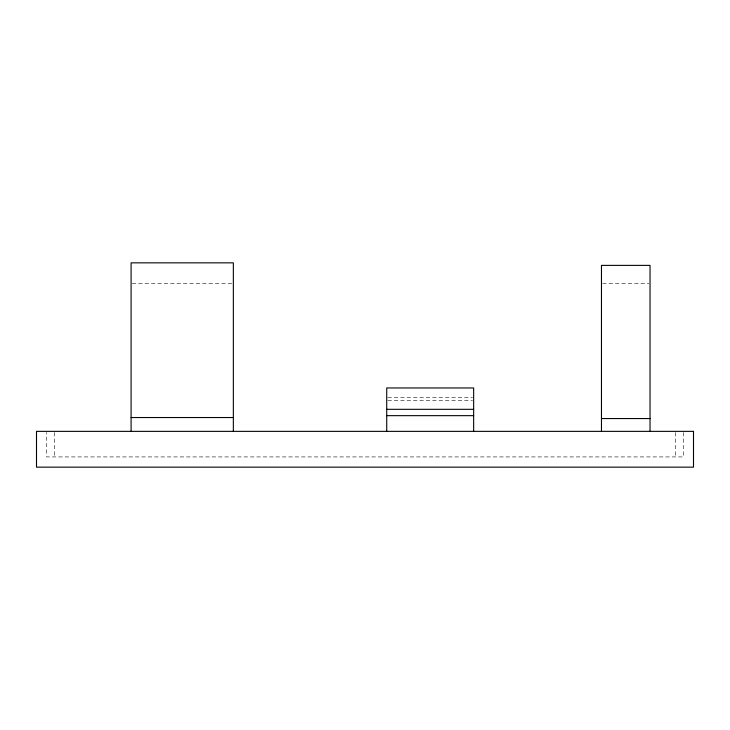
<?xml version="1.0" encoding="UTF-8"?>
<svg xmlns="http://www.w3.org/2000/svg" width="730" height="730" viewBox="0 0 730 730"><rect width="100%" height="100%" fill="white"/><g stroke="black" fill="none" stroke-linecap="round" stroke-linejoin="round"><path stroke-width="0.55" stroke-dasharray="3.65 2.74" d="M132.221 283.359L232.204 283.359M602.597 283.359L648.915 283.359M387.858 397.512L472.52 397.512M387.858 400.688L472.52 400.688M683.271 432.47L683.271 456.925L46.729 456.925L46.729 432.47M675.606 432.47L675.606 456.925M54.394 432.47L54.394 456.925"/><path stroke-width="1.09" d="M386.727 409.32L473.651 409.32M386.727 415.653L473.651 415.653M131.09 417.533L233.344 417.533M601.465 418.555L650.038 418.555M650.038 431.357L650.038 265.382L601.465 265.382L601.465 431.357M473.651 431.357L473.651 387.959L386.727 387.959L386.727 431.357M233.344 431.357L233.344 262.846L131.09 262.846L131.09 431.357M693.5 431.357L36.5 431.357L36.5 467.154L693.5 467.154L693.5 431.357"/></g></svg>
